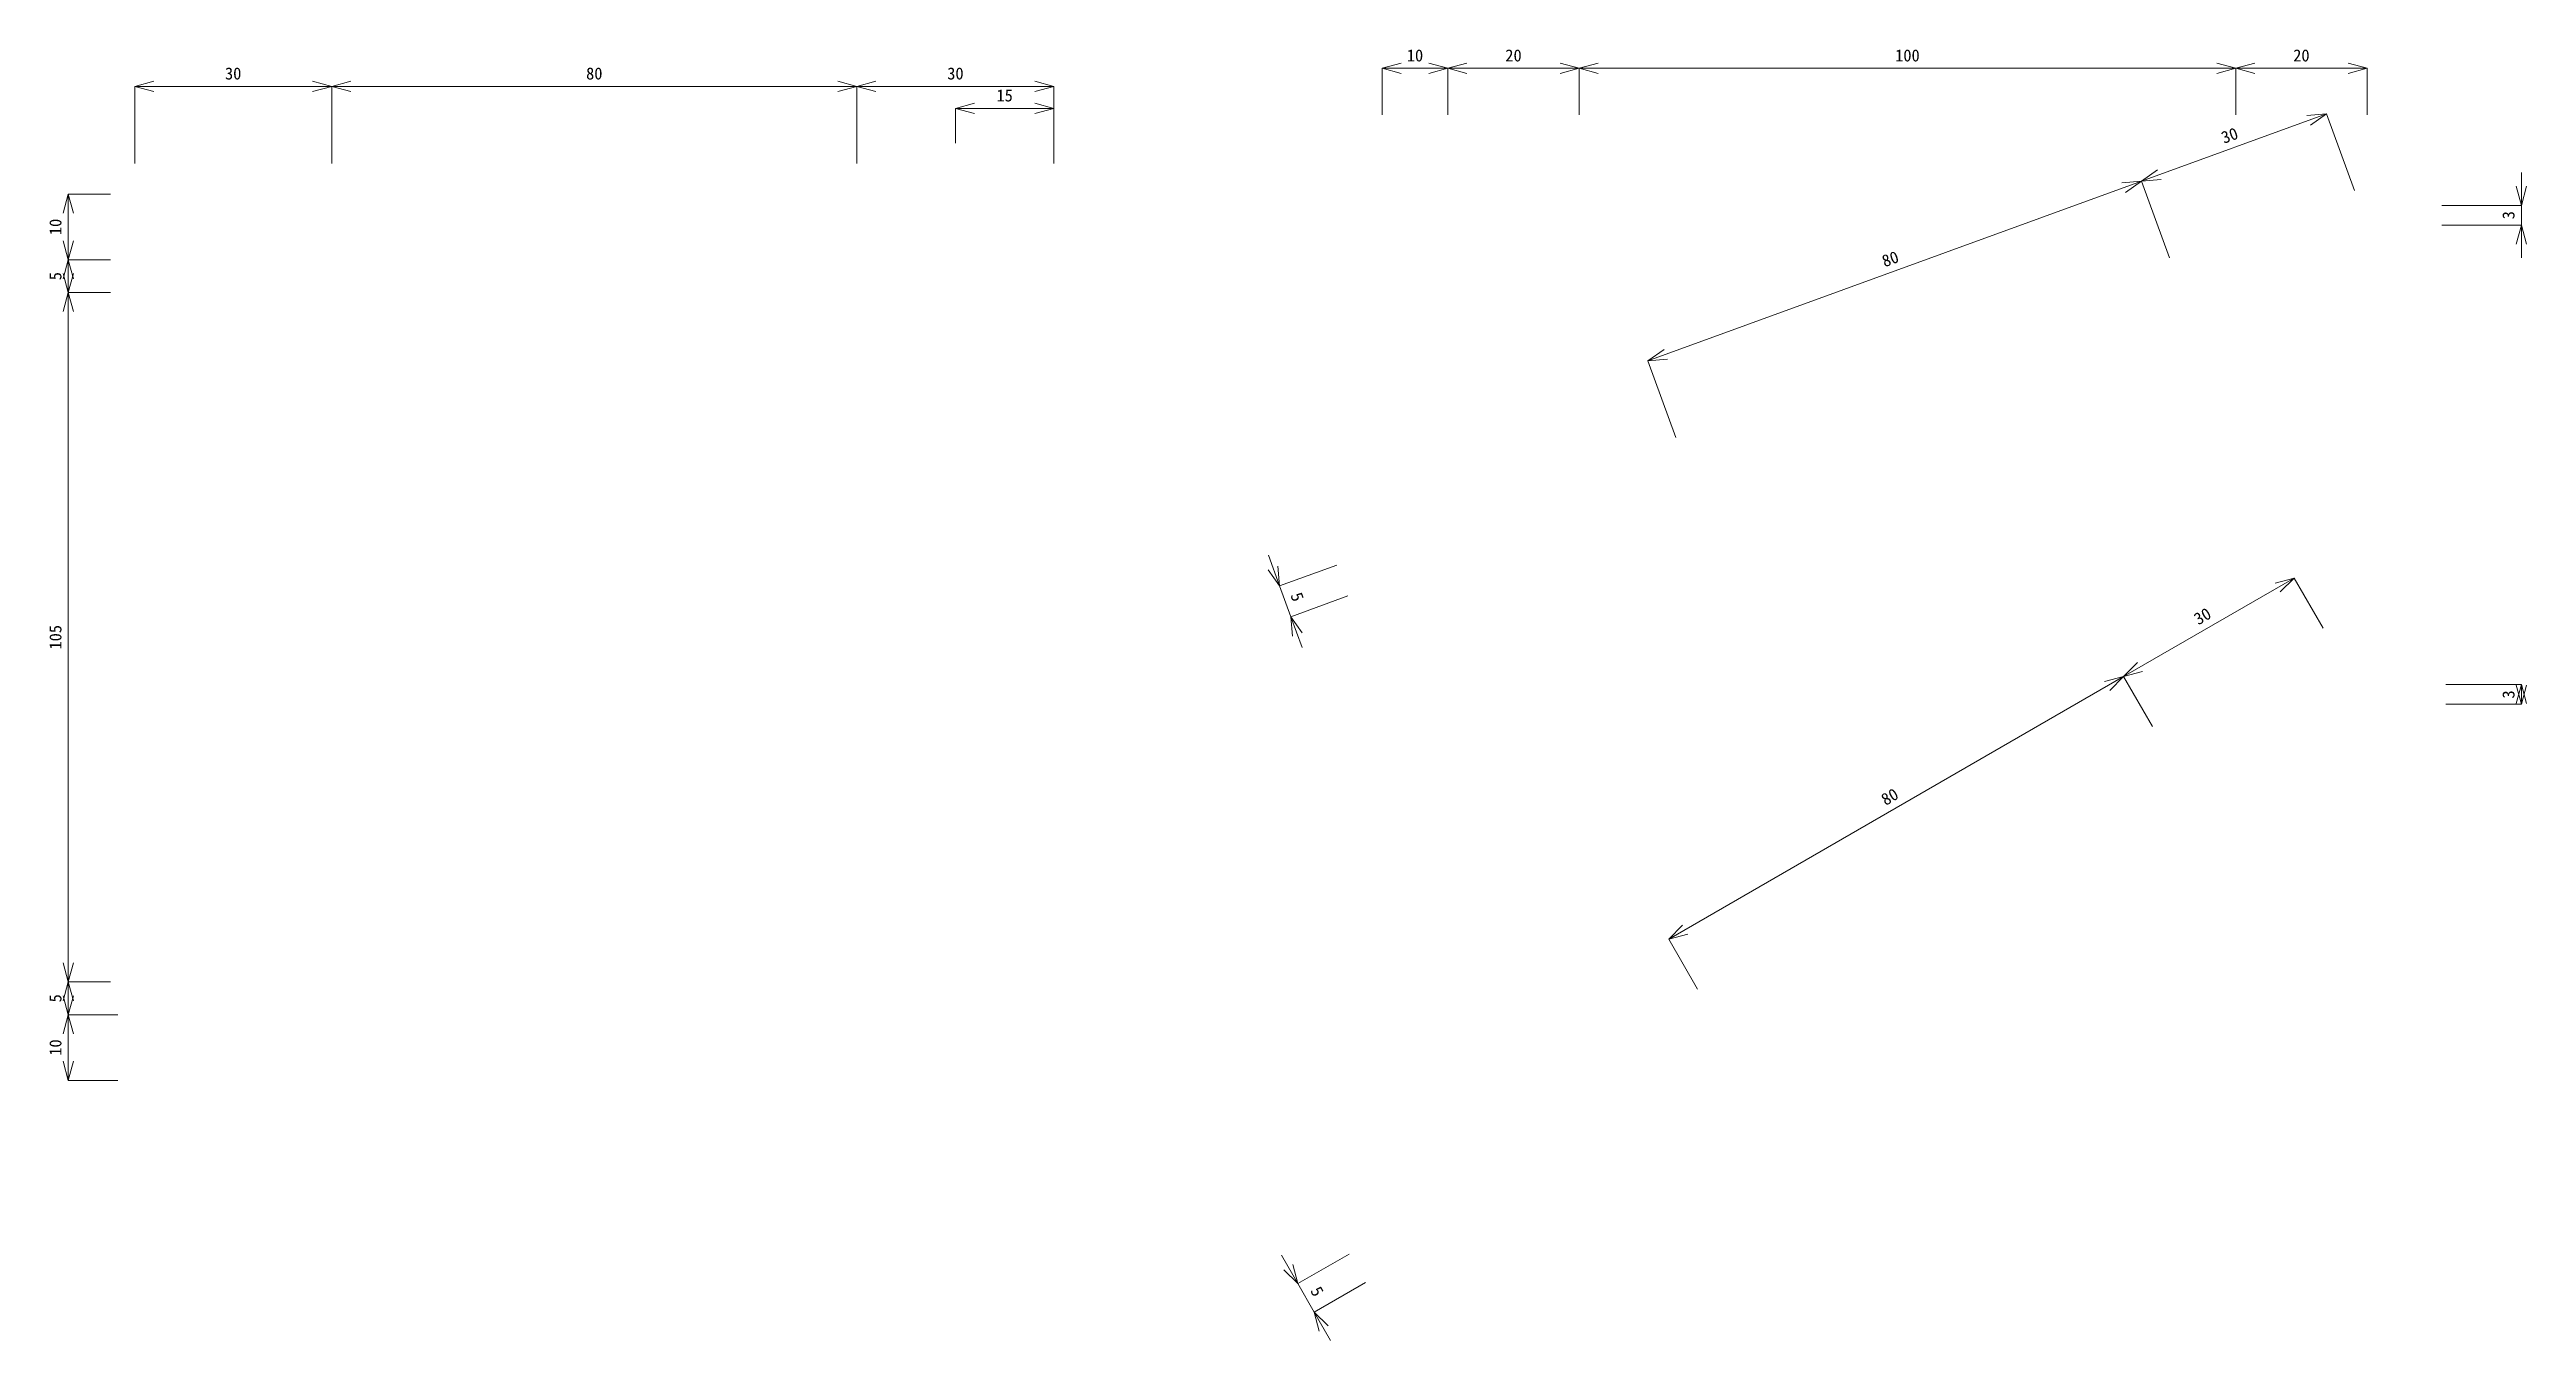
# Model space of a CAD drawing. Units: millimetres on the paper. Extents: x -206 to 172, y -162 to 34.
import ezdxf
from ezdxf.enums import TextEntityAlignment as Align

# ---------------------------------------------------------------- set-up
doc = ezdxf.new("R2010")
doc.units = ezdxf.units.MM
doc.layers.add('0-E_YELLOW', color=4, linetype='Continuous', lineweight=9)
doc.styles.add('ＭＳ ゴシック', font='')
doc.styles.get('ＭＳ ゴシック').set_extended_font_data('MS Gothic')

msp = doc.modelspace()

# ---------------------------------------------------------------- linework, layer by layer
at = {"layer": '0-E_YELLOW'}
for p, q in [((-2.592, 31.508), (0.305, 32.284)), ((7.408, 31.508), (-2.592, 31.508)), ((-2.592, 31.508), (0.305, 30.731)), ((-2.592, 31.508), (-2.592, 24.413)), ((7.408, 31.508), (4.51, 32.284)), ((7.408, 31.508), (4.51, 30.731)), ((7.408, 31.508), (10.305, 32.284)), ((27.408, 31.508), (7.408, 31.508)), ((7.408, 31.508), (10.305, 30.731)), ((7.408, 31.508), (7.408, 24.413)), ((27.408, 31.508), (24.51, 32.284)), ((27.408, 31.508), (24.51, 30.731)), ((27.408, 31.508), (30.305, 32.284)), ((127.408, 31.508), (27.408, 31.508)), ((27.408, 31.508), (30.305, 30.731)), ((27.408, 31.508), (27.408, 24.413)), ((127.408, 31.508), (124.51, 32.284)), ((127.408, 31.508), (124.51, 30.731)), ((127.408, 31.508), (130.305, 32.284)), ((147.408, 31.508), (127.408, 31.508)), ((127.408, 31.508), (130.305, 30.731)), ((127.408, 31.508), (127.408, 24.413)), ((147.408, 31.508), (144.51, 32.284)), ((147.408, 31.508), (144.51, 30.731)), ((147.408, 31.508), (147.408, 24.413)), ((-192.592, 28.758), (-189.695, 29.534)), ((-162.592, 28.758), (-192.592, 28.758)), ((-192.592, 28.758), (-189.695, 27.981)), ((-192.592, 28.758), (-192.592, 17.008)), ((-162.592, 28.758), (-165.49, 29.534)), ((-162.592, 28.758), (-165.49, 27.981)), ((-162.592, 28.758), (-159.695, 29.534)), ((-82.592, 28.758), (-162.592, 28.758)), ((-162.592, 28.758), (-159.695, 27.981)), ((-162.592, 28.758), (-162.592, 17.008)), ((-82.592, 28.758), (-85.49, 29.534)), ((-82.592, 28.758), (-85.49, 27.981)), ((-82.592, 28.758), (-79.695, 29.534)), ((-52.592, 28.758), (-82.592, 28.758)), ((-82.592, 28.758), (-79.695, 27.981)), ((-82.592, 28.758), (-82.592, 17.008)), ((-52.592, 28.758), (-55.49, 29.534)), ((-52.592, 28.758), (-55.49, 27.981)), ((-52.592, 28.758), (-52.592, 17.008)), ((-67.592, 25.414), (-64.695, 26.19)), ((-52.592, 25.414), (-67.592, 25.414)), ((-67.592, 25.414), (-64.695, 24.638)), ((-67.592, 25.414), (-67.592, 20.093)), ((-52.592, 25.414), (-55.49, 26.19)), ((-52.592, 25.414), (-55.49, 24.638)), ((-52.592, 25.414), (-52.592, 20.093)), ((141.24, 24.583), (113.049, 14.322)), ((141.24, 24.583), (138.252, 24.322)), ((141.24, 24.583), (138.783, 22.862)), ((141.24, 24.583), (145.487, 12.914)), ((113.049, 14.322), (115.507, 16.043)), ((170.909, 10.638), (170.909, 15.638)), ((-202.703, 12.352), (-203.479, 9.455)), ((-202.703, 12.352), (-202.703, 2.352)), ((-202.703, 12.352), (-201.927, 9.455)), ((-202.703, 12.352), (-196.274, 12.352)), ((113.049, 14.322), (37.874, -13.039)), ((113.049, 14.322), (110.061, 14.061)), ((113.049, 14.322), (110.592, 12.602)), ((113.049, 14.322), (116.038, 14.584)), ((113.049, 14.322), (117.297, 2.653)), ((170.909, 10.638), (170.132, 13.536)), ((170.909, 10.638), (171.685, 13.536)), ((170.909, 10.638), (158.789, 10.638)), ((170.909, 7.638), (158.789, 7.638)), ((170.909, 7.638), (170.132, 4.741)), ((170.909, 7.638), (170.909, 10.638)), ((170.909, 7.638), (170.909, 2.638)), ((170.909, 7.638), (171.685, 4.741)), ((-202.703, 2.352), (-203.479, 5.25)), ((-202.703, 2.352), (-201.927, 5.25)), ((-202.703, 2.352), (-203.479, -0.545)), ((-202.703, -2.648), (-203.479, 0.25)), ((-202.703, 2.352), (-196.274, 2.352)), ((-202.703, 2.352), (-202.703, -2.648)), ((-202.703, 2.352), (-201.927, -0.545)), ((-202.703, -2.648), (-201.927, 0.25)), ((-202.703, -2.648), (-203.479, -5.545)), ((-202.703, -2.648), (-196.274, -2.648)), ((-202.703, -2.648), (-202.703, -107.648)), ((-202.703, -2.648), (-201.927, -5.545)), ((37.874, -13.039), (40.331, -11.318)), ((37.874, -13.039), (40.863, -12.778)), ((37.874, -13.039), (42.121, -24.708)), ((-18.219, -47.324), (-19.94, -44.866)), ((-18.219, -47.324), (-19.929, -42.625)), ((-18.219, -47.324), (-18.48, -44.335)), ((-18.219, -47.324), (-9.521, -44.158)), ((-16.509, -52.022), (-18.219, -47.324)), ((-16.509, -52.022), (-7.811, -48.857)), ((136.308, -46.137), (110.328, -61.137)), ((136.308, -46.137), (133.41, -46.914)), ((136.308, -46.137), (134.187, -48.258)), ((136.308, -46.137), (140.701, -53.745)), ((-16.509, -52.022), (-14.799, -56.721)), ((-16.509, -52.022), (-14.788, -54.48)), ((-16.509, -52.022), (-16.247, -55.011)), ((110.328, -61.137), (112.449, -59.016)), ((110.328, -61.137), (41.045, -101.137)), ((110.328, -61.137), (107.43, -61.914)), ((110.328, -61.137), (108.206, -63.258)), ((110.328, -61.137), (113.225, -60.361)), ((110.328, -61.137), (114.72, -68.745)), ((170.909, -62.362), (159.417, -62.362)), ((170.909, -62.362), (170.132, -65.259)), ((170.909, -65.362), (170.132, -62.464)), ((170.909, -62.362), (170.909, -65.362)), ((170.909, -62.362), (171.685, -65.259)), ((170.909, -65.362), (171.685, -62.464)), ((170.909, -65.362), (159.417, -65.362)), ((41.045, -101.137), (43.167, -99.016)), ((41.045, -101.137), (43.943, -100.361)), ((41.045, -101.137), (45.438, -108.745)), ((-202.703, -107.648), (-203.479, -104.75)), ((-202.703, -107.648), (-201.927, -104.75)), ((-202.703, -107.648), (-203.479, -110.545)), ((-202.703, -107.648), (-196.274, -107.648)), ((-202.703, -107.648), (-202.703, -112.648)), ((-202.703, -107.648), (-201.927, -110.545)), ((-202.703, -112.648), (-203.479, -109.75)), ((-202.703, -112.648), (-203.479, -115.545)), ((-202.703, -112.648), (-201.927, -109.75)), ((-202.703, -112.648), (-196.274, -112.648)), ((-202.703, -112.648), (-202.703, -122.648)), ((-202.703, -112.648), (-201.927, -115.545)), ((-202.703, -112.648), (-195.146, -112.648)), ((-202.703, -122.648), (-203.479, -119.75)), ((-202.703, -122.648), (-201.927, -119.75)), ((-202.703, -122.648), (-195.146, -122.648)), ((-15.443, -153.61), (-17.943, -149.28)), ((-15.443, -153.61), (-16.22, -150.712)), ((-15.443, -153.61), (-7.634, -149.101)), ((-15.443, -153.61), (-17.565, -151.489)), ((-12.943, -157.94), (-15.443, -153.61)), ((-12.943, -157.94), (-5.134, -153.431)), ((-12.943, -157.94), (-10.443, -162.27)), ((-12.943, -157.94), (-10.822, -160.061)), ((-12.943, -157.94), (-12.167, -160.838))]:
    msp.add_line(p, q, dxfattribs=at)

# ---------------------------------------------------------------- texts
at = {"layer": '0-E_YELLOW', "style": 'ＭＳ ゴシック'}
for s, p in [('10', (1.158, 32.008)), ('20', (16.158, 32.008)), ('100', (75.533, 32.008)), ('20', (136.158, 32.008)), ('30', (-178.842, 29.258)), ('80', (-123.842, 29.258)), ('30', (-68.842, 29.258)), ('15', (-61.342, 25.914))]:
    msp.add_text(s, height=1.833, dxfattribs=at).set_placement(p, align=Align.BOTTOM_LEFT)
for s, rotation, p in [('30', 20, (125.799, 19.495)), ('10', 90, (-203.203, 6.102)), ('3', 90, (170.409, 8.513)), ('5', 90, (-203.203, -0.773)), ('80', 20, (74.116, 0.684)), ('5', 290, (-17.108, -48.915)), ('30', 30, (121.985, -53.829)), ('105', 90, (-203.203, -57.023)), ('3', 90, (170.409, -64.487)), ('80', 30, (74.354, -81.329)), ('5', 90, (-203.203, -110.773)), ('10', 90, (-203.203, -118.898)), ('5', 300, (-14.073, -154.984))]:
    msp.add_text(s, height=1.833, rotation=rotation, dxfattribs=at).set_placement(p, align=Align.BOTTOM_LEFT)

doc.saveas('drawing.dxf')
